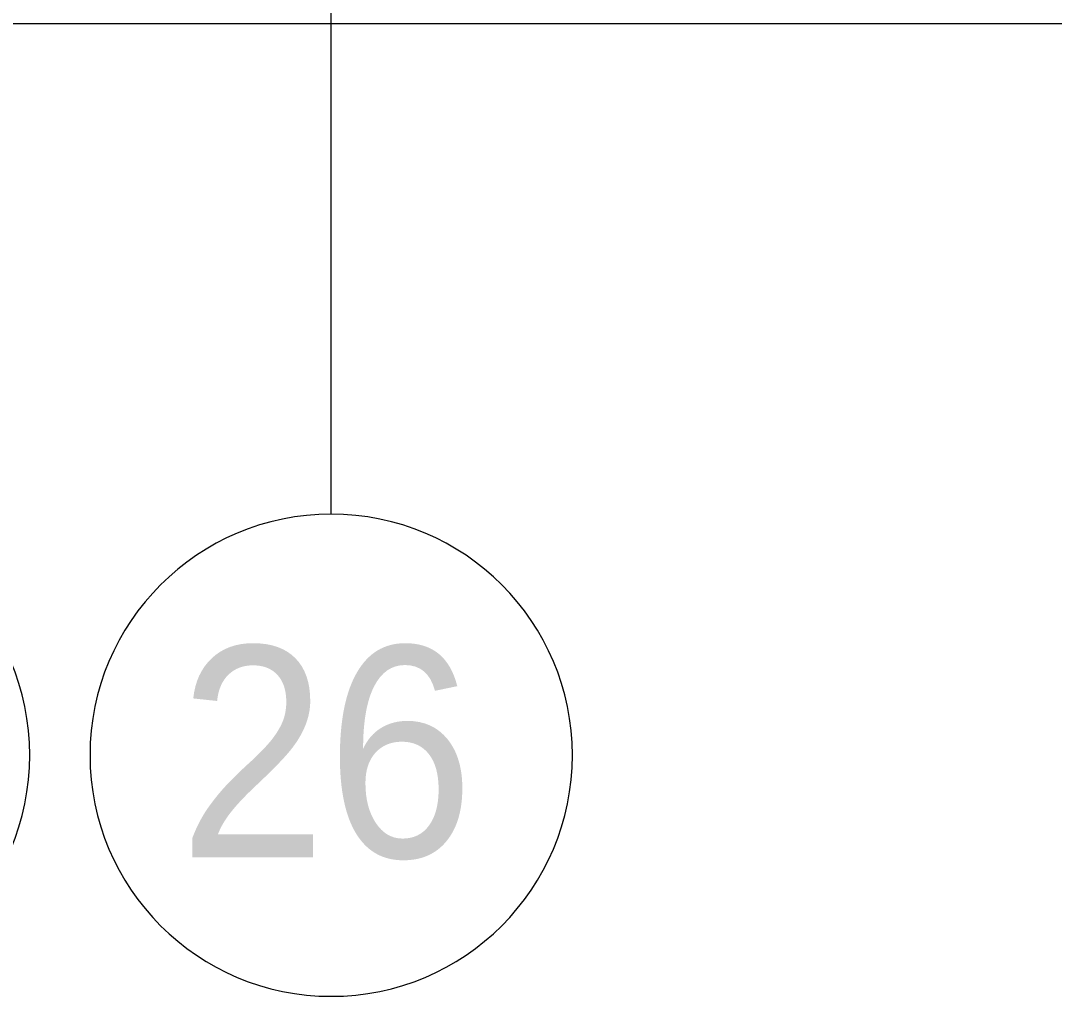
# Model space of a CAD drawing. Header units: millimetres. Extents: x -249154 to 415037, y -45458 to 354837.
# Drawn here: x 93695 to 97123, y 75680 to 78917 of the extents above; entities that cross this region are included whole.
import ezdxf

# ---------------------------------------------------------------- set-up
doc = ezdxf.new("R2010")
doc.units = ezdxf.units.MM
for name, color, linetype, lineweight in [('A-WALL', 7, 'Continuous', 5), ('Оси', 7, 'Continuous', 9), ('Оси-1', 7, 'Continuous', 20)]:
    doc.layers.add(name, color=color, linetype=linetype, lineweight=lineweight)
doc.styles.add('Arial', font='arial.ttf', dxfattribs={"width": 0.9, "height": 700})

# ---------------------------------------------------------------- blocks, each defined once
blk = doc.blocks.new('Ось сетки - D8-29747960-Объем проектирования 1 этажа')
at = {"layer": 'Оси-1'}
for start, end in [(360, 180), (180, 360)]:
    blk.add_arc((0, 0), 4, start, end, dxfattribs=at)
blk = doc.blocks.new('1floor')
at = {"layer": 'A-WALL'}
blk.add_line((108030, -280), (89180, -280), dxfattribs=at)
at = {"layer": 'Оси'}
blk.add_line((94660, -1906.3), (94660, 3093.7), dxfattribs=at)
at = {"layer": 'Оси-1', "xscale": 199.9999999999999, "yscale": 199.9999999999999, "zscale": 199.9999999999999}
for p in [(92860, -2706.3), (94660, -2706.3)]:
    blk.add_blockref('Ось сетки - D8-29747960-Объем проектирования 1 этажа', p, dxfattribs=at)
at = {"layer": 'Оси', "insert": (94154.8, -2345), "char_height": 700, "width": 1212.151, "attachment_point": 1, "style": 'Arial'}
blk.add_mtext('26', dxfattribs=at)

msp = doc.modelspace()

# ---------------------------------------------------------------- block references
msp.add_blockref('1floor', (64.7, 79186.1))

doc.saveas('drawing.dxf')
